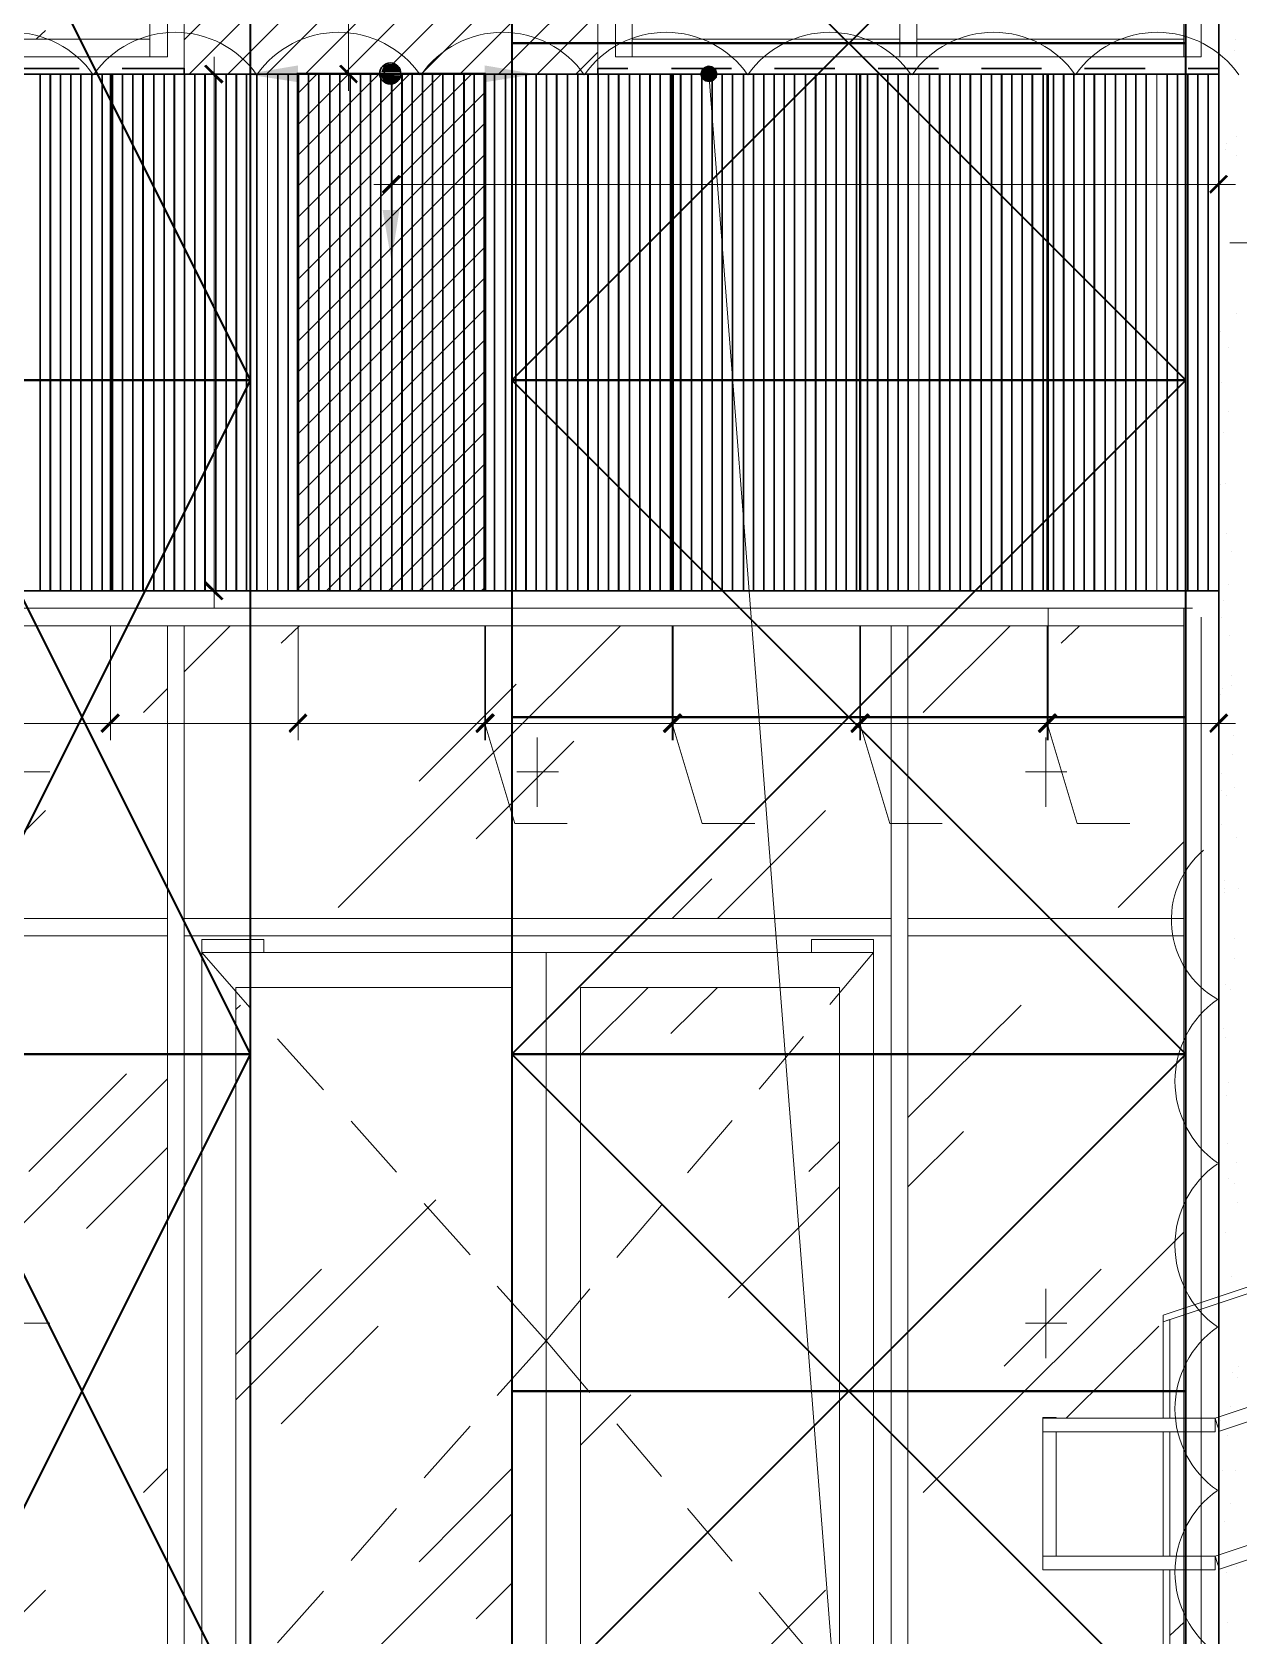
# Model space of a CAD drawing. Header units: millimetres. Extents: x -356862 to 418287, y 0 to 839748.
# Drawn here: x 375108 to 378689, y 769067 to 773826 of the extents above; entities that cross this region are included whole.
import ezdxf

# ---------------------------------------------------------------- set-up
doc = ezdxf.new("R2010")
doc.units = ezdxf.units.MM
doc.layers.add('PDF _Геометрия', color=7, linetype='Continuous', true_color=0xbababa)
doc.layers.add('PDF _Сплошная заливка', color=7, linetype='Continuous', true_color=0xf50000)

msp = doc.modelspace()

# ---------------------------------------------------------------- linework, layer by layer
at = {"color": 1, "lineweight": 35}
for points in [[(374755.3138, 772793.4438), (374755.3138, 774793.4438), (375755.3138, 774793.4438), (375755.3138, 772793.4438), (374755.3138, 772793.4438)], [(374755.3138, 774793.4438), (375755.3138, 772793.4438)], [(376531.1526, 772793.6076), (378531.1526, 774793.6076)], [(376531.1526, 774793.6076), (378531.1526, 772793.6076)], [(374755.3138, 770793.4438), (374755.3138, 772793.4438), (375755.3138, 772793.4438), (375755.3138, 770793.4438), (374755.3138, 770793.4438)], [(374755.3138, 772793.4438), (375755.3138, 770793.4438)], [(375755.3138, 772793.4438), (374755.3138, 770793.4438)], [(376531.1526, 770793.6076), (378531.1526, 772793.6076)], [(376531.1526, 772793.6076), (378531.1526, 770793.6076)], [(374755.3138, 768793.4438), (374755.3138, 770793.4438), (375755.3138, 770793.4438), (375755.3138, 768793.4438), (374755.3138, 768793.4438)], [(374755.3138, 770793.4438), (375755.3138, 768793.4438)], [(375755.3138, 770793.4438), (374755.3138, 768793.4438)], [(376531.1526, 768793.6076), (378531.1526, 770793.6076)], [(376531.1526, 770793.6076), (378531.1526, 768793.6076)]]:
    msp.add_lwpolyline(points, dxfattribs=at)
for points in [[(376531.1526, 773793.6076), (378531.1526, 773793.6076), (378531.1526, 774793.6076), (376531.1526, 774793.6076)], [(376531.1526, 772793.6076), (378531.1526, 772793.6076), (378531.1526, 773793.6076), (376531.1526, 773793.6076)], [(376531.1526, 771793.6076), (378531.1526, 771793.6076), (378531.1526, 772793.6076), (376531.1526, 772793.6076)], [(376531.1526, 770793.6076), (378531.1526, 770793.6076), (378531.1526, 771793.6076), (376531.1526, 771793.6076)], [(376531.1526, 769793.6076), (378531.1526, 769793.6076), (378531.1526, 770793.6076), (376531.1526, 770793.6076)], [(376531.1526, 768793.6076), (378531.1526, 768793.6076), (378531.1526, 769793.6076), (376531.1526, 769793.6076)]]:
    msp.add_lwpolyline(points, close=True, dxfattribs=at)
at = {"layer": 'PDF _Геометрия', "color": 171, "lineweight": 20, "true_color": 0x7f7fff}
msp.add_lwpolyline([(373718.8845, 773701.2181), (375559.0907, 773701.2181), (375559.0907, 776463.6924), (373718.8845, 776463.6924), (373718.8845, 777056.8882), (378555.3794, 777056.8882), (378555.3794, 776463.6924), (376786.6165, 776463.6924), (376786.6165, 773701.2181), (378555.3794, 773701.2181)], close=True, dxfattribs=at)
at = {"layer": 'PDF _Геометрия', "color": 7, "lineweight": 18}
for points in [[(376046.2041, 773651.4243), (376046.2041, 776515.6511)], [(375647.8536, 773753.1769), (375647.8536, 772116.4759)], [(375611.0495, 773701.2181), (375697.6474, 773701.2181)], [(375792.9051, 773701.2181), (376098.1629, 773701.2181)], [(378628.9876, 772371.9398), (378628.9876, 773426.2697)], [(376121.9773, 773374.3109), (378678.7814, 773374.3109)], [(375611.0495, 772168.4346), (375697.6474, 772168.4346)], [(378122.3897, 772064.5171), (378122.3897, 771724.6202), (378122.3897, 772116.4759)], [(377007.4412, 771841.5274), (377007.4412, 771724.6202), (377007.4412, 772064.5171)], [(378628.9876, 771893.4862), (378628.9876, 771724.6202)], [(375390.2247, 771774.414), (374732.0804, 771774.414)], [(375946.6165, 771774.414), (375288.4721, 771774.414)], [(375844.8639, 771774.414), (376500.8433, 771774.414)], [(376695.6886, 771477.8161), (376539.8123, 771477.8161), (376451.0495, 771774.414), (376399.0907, 771774.414)], [(376401.2556, 771774.414), (377057.235, 771774.414)], [(376451.0495, 771774.414), (376453.2144, 771774.414), (376451.0495, 771774.414)], [(376453.2144, 771774.414), (376503.0082, 771774.414)], [(377252.0804, 771477.8161), (377096.2041, 771477.8161), (377007.4412, 771774.414), (376955.4824, 771774.414)], [(376957.6474, 771774.414), (377613.6268, 771774.414)], [(377007.4412, 771774.414), (377009.6062, 771774.414), (377007.4412, 771774.414)], [(377009.6062, 771774.414), (377059.4, 771774.414)], [(377808.4721, 771477.8161), (377652.5959, 771477.8161), (377563.833, 771774.414), (377511.8742, 771774.414)], [(377514.0391, 771774.414), (378170.0185, 771774.414)], [(377563.833, 771774.414), (377565.9979, 771774.414), (377563.833, 771774.414)], [(377565.9979, 771774.414), (377615.7917, 771774.414)], [(378364.8639, 771477.8161), (378208.9876, 771477.8161), (378120.2247, 771774.414), (378068.266, 771774.414)], [(378070.4309, 771774.414), (378678.7814, 771774.414)], [(378120.2247, 771774.414), (378122.3897, 771774.414), (378120.2247, 771774.414)], [(378122.3897, 771774.414), (378172.1835, 771774.414)]]:
    msp.add_lwpolyline(points, dxfattribs=at)
at = {"layer": 'PDF _Геометрия', "color": 7, "lineweight": 5}
for points in [[(374638.9876, 776463.6924), (375559.0907, 776463.6924), (375559.0907, 773701.2181), (374753.7299, 773701.2181)], [(378628.9876, 773701.2181), (376786.6165, 773701.2181), (376786.6165, 776463.6924), (378628.9876, 776463.6924)], [(374753.7299, 772168.4346), (378628.9876, 772168.4346)], [(375753.9361, 770932.2491), (375611.0495, 771094.6202), (375611.0495, 768793.28), (375753.9361, 768955.6511)], [(375611.0495, 768793.28), (375611.0495, 771094.6202)], [(377475.0701, 768944.8264), (377604.967, 768793.28), (377604.967, 771094.6202), (377475.0701, 770940.9089)], [(377604.967, 771094.6202), (377604.967, 768793.28)], [(375836.2041, 770839.1563), (375972.5959, 770687.6099)], [(377397.1319, 770845.6511), (377265.0701, 770689.7748)], [(376054.8639, 770594.5171), (376189.0907, 770442.9707)], [(377184.967, 770596.6821), (377052.9051, 770440.8058)], [(376271.3587, 770349.8779), (376407.7505, 770198.3315)], [(376974.967, 770345.548), (376842.9051, 770189.6718)], [(376487.8536, 770105.2388), (376632.9051, 769942.8676), (376487.8536, 769780.4965)], [(376762.802, 770096.579), (376632.9051, 769942.8676), (376762.802, 769789.1563)], [(376407.7505, 769689.5687), (376271.3587, 769535.8573)], [(376842.9051, 769696.0635), (376974.967, 769540.1872)], [(376189.0907, 769444.9295), (376054.8639, 769291.2181)], [(377052.9051, 769444.9295), (377184.967, 769289.0532)], [(375972.5959, 769200.2903), (375836.2041, 769046.579)], [(377265.0701, 769195.9604), (377397.1319, 769040.0841)]]:
    msp.add_lwpolyline(points, dxfattribs=at)
at = {"layer": 'PDF _Геометрия', "color": 252, "lineweight": 5, "true_color": 0x989898}
for points in [[(375509.2969, 776463.6924), (375509.2969, 776387.9192), (375509.2969, 773753.1769), (375457.3381, 773753.1769), (375457.3381, 776387.9192)], [(376888.369, 776387.9192), (376888.369, 775082.4553), (376888.369, 773753.1769), (376888.369, 773805.1357), (377682.9051, 773805.1357), (377682.9051, 773753.1769), (376888.369, 773753.1769), (376838.5752, 773753.1769), (376838.5752, 775082.4553), (376838.5752, 776387.9192), (376838.5752, 776463.6924)], [(374753.7299, 773805.1357), (375457.3381, 773805.1357), (375457.3381, 773753.1769), (374753.7299, 773753.1769)], [(374753.7299, 772116.4759), (375533.1113, 772116.4759), (377682.9051, 772116.4759), (378525.0701, 772116.4759), (378525.0701, 772064.5171), (377682.9051, 772064.5171), (375533.1113, 772064.5171), (374753.7299, 772064.5171)], [(378551.0495, 772116.4759), (377682.9051, 772116.4759)], [(374753.7299, 768843.0738), (375509.2969, 768843.0738), (375509.2969, 768793.28), (375509.2969, 771170.3934), (375509.2969, 772064.5171), (375559.0907, 772064.5171), (375559.0907, 771170.3934), (375559.0907, 768793.28)], [(377656.9257, 768793.28), (377656.9257, 771170.3934), (377656.9257, 772064.5171), (377706.7196, 772064.5171), (377706.7196, 771170.3934), (377706.7196, 768793.28), (377706.7196, 768843.0738), (378464.4515, 768843.0738)], [(378483.9361, 768843.0738), (378525.0701, 768843.0738), (378525.0701, 768793.28), (378525.0701, 771170.3934), (378525.0701, 772090.4965)], [(378577.0288, 772090.4965), (378577.0288, 771170.3934), (378577.0288, 768793.28)], [(374753.7299, 771196.3728), (375509.2969, 771196.3728), (375509.2969, 771144.414), (374753.7299, 771144.414)]]:
    msp.add_lwpolyline(points, dxfattribs=at)
at = {"layer": 'PDF _Геометрия', "color": 150, "lineweight": 30, "true_color": 0x0080ff}
msp.add_lwpolyline([(379139.9154, 776468.0223), (379139.9154, 769098.5377), (379087.9567, 769098.5377), (379087.9567, 768944.8264), (378628.9876, 768944.8264), (378628.9876, 776463.6924)], close=True, dxfattribs=at)
at = {"layer": 'PDF _Геометрия', "color": 8, "lineweight": 25, "true_color": 0x767676}
msp.add_lwpolyline([(378628.9876, 776463.6924), (379139.9154, 776468.0223), (379139.9154, 769098.5377), (379087.9567, 769098.5377), (379087.9567, 768944.8264), (378628.9876, 768944.8264)], close=True, dxfattribs=at)
at = {"layer": 'PDF _Геометрия', "color": 7, "lineweight": 9}
msp.add_lwpolyline([(378628.9876, 768944.8264), (378628.9876, 776463.6924)], dxfattribs=at)
at = {"layer": 'PDF _Геометрия', "color": 252, "lineweight": 5, "true_color": 0x989898}
for points in [[(377682.9051, 775082.4553), (377682.9051, 776361.9398), (377732.6989, 776361.9398), (377732.6989, 775082.4553), (377732.6989, 773753.1769), (377682.9051, 773753.1769)], [(378577.0288, 775082.4553), (378577.0288, 773753.1769), (378525.0701, 773753.1769), (378525.0701, 775082.4553), (378525.0701, 776361.9398), (378577.0288, 776361.9398)], [(377732.6989, 773753.1769), (377732.6989, 773805.1357), (378525.0701, 773805.1357), (378525.0701, 773753.1769)], [(375559.0907, 771144.414), (375559.0907, 771196.3728), (377656.9257, 771196.3728), (377656.9257, 771144.414)], [(377706.7196, 771144.414), (377706.7196, 771196.3728), (378525.0701, 771196.3728), (378525.0701, 771144.414)]]:
    msp.add_lwpolyline(points, close=True, dxfattribs=at)
at = {"layer": 'PDF _Геометрия', "color": 171, "lineweight": 20, "true_color": 0x7f7fff}
for points in [[(375559.0907, 773802.9707), (376786.6165, 775030.4965)], [(375574.2453, 773701.2181), (376786.6165, 774915.7542)], [(375688.9876, 773701.2181), (376786.6165, 774801.012)], [(375803.7299, 773701.2181), (376786.6165, 774686.2697)], [(375918.4721, 773701.2181), (376786.6165, 774571.5274)], [(376033.2144, 773701.2181), (376786.6165, 774456.7852)], [(376147.9567, 773701.2181), (376786.6165, 774339.8779)], [(376262.6989, 773701.2181), (376786.6165, 774225.1357)], [(376377.4412, 773701.2181), (376786.6165, 774110.3934)], [(376492.1835, 773701.2181), (376786.6165, 773995.6511)], [(376606.9257, 773701.2181), (376786.6165, 773880.9089)], [(376721.668, 773701.2181), (376786.6165, 773766.1666)]]:
    msp.add_lwpolyline(points, dxfattribs=at)
at = {"layer": 'PDF _Геометрия', "lineweight": 5}
for points in [[(391471.4618, 774333.3831), (378464.4515, 769999.1563), (378464.4515, 770018.6408), (391471.4618, 774355.0326)], [(378618.1629, 769713.3831), (378624.6577, 769693.8986), (378631.1526, 769674.414), (391480.1216, 773956.6821), (391473.6268, 773976.1666), (391467.1319, 773995.6511)], [(378618.1629, 769304.2078), (378624.6577, 769284.7233), (378631.1526, 769265.2388), (391480.1216, 773547.5068), (391473.6268, 773566.9913), (391467.1319, 773586.4759)], [(378618.1629, 769713.3831), (378107.235, 769713.3831), (378107.235, 769672.2491), (378618.1629, 769672.2491)], [(378618.1629, 769304.2078), (378107.235, 769304.2078), (378107.235, 769263.0738), (378618.1629, 769263.0738)]]:
    msp.add_lwpolyline(points, close=True, dxfattribs=at)
at = {"layer": 'PDF _Геометрия', "color": 254, "lineweight": 5, "true_color": 0xdcdcdc}
for points in [[(375119.6062, 773805.1357), (375147.7505, 773831.1151)], [(375132.5959, 772168.4346), (375132.5959, 773701.2181)], [(375162.9051, 772168.4346), (375162.9051, 773701.2181)], [(375191.0495, 772168.4346), (375191.0495, 773701.2181)], [(375221.3587, 772168.4346), (375221.3587, 773701.2181)], [(375251.668, 772168.4346), (375251.668, 773701.2181)], [(375286.3072, 772168.4346), (375286.3072, 773701.2181)], [(375316.6165, 772168.4346), (375316.6165, 773701.2181)], [(375346.9257, 772168.4346), (375346.9257, 773701.2181)], [(375375.0701, 772168.4346), (375375.0701, 773701.2181)], [(375405.3794, 772168.4346), (375405.3794, 773701.2181)], [(375435.6886, 772168.4346), (375435.6886, 773701.2181)], [(375470.3278, 772168.4346), (375470.3278, 773701.2181)], [(375500.6371, 772168.4346), (375500.6371, 773701.2181)], [(375530.9464, 772168.4346), (375530.9464, 773701.2181)], [(375559.0907, 772168.4346), (375559.0907, 773701.2181)], [(375589.4, 772168.4346), (375589.4, 773701.2181)], [(375619.7093, 772168.4346), (375619.7093, 773701.2181)], [(375654.3484, 772168.4346), (375654.3484, 773701.2181)], [(375684.6577, 772168.4346), (375684.6577, 773701.2181)], [(375714.967, 772168.4346), (375714.967, 773701.2181)], [(375743.1113, 772168.4346), (375743.1113, 773701.2181)], [(375773.4206, 772168.4346), (375773.4206, 773701.2181)], [(375805.8948, 772168.4346), (375805.8948, 773701.2181)], [(375838.369, 772168.4346), (375838.369, 773701.2181)], [(375868.6783, 772168.4346), (375868.6783, 773701.2181)], [(375896.8227, 772168.4346), (375896.8227, 773701.2181)], [(375927.1319, 772168.4346), (375927.1319, 773701.2181)], [(375957.4412, 772168.4346), (375957.4412, 773701.2181)], [(375992.0804, 772168.4346), (375992.0804, 773701.2181)], [(376022.3897, 772168.4346), (376022.3897, 773701.2181)], [(376052.6989, 772168.4346), (376052.6989, 773701.2181)], [(376080.8433, 772168.4346), (376080.8433, 773701.2181)], [(376111.1526, 772168.4346), (376111.1526, 773701.2181)], [(376141.4618, 772168.4346), (376141.4618, 773701.2181)], [(376176.101, 772168.4346), (376176.101, 773701.2181)], [(376206.4103, 772168.4346), (376206.4103, 773701.2181)], [(376236.7196, 772168.4346), (376236.7196, 773701.2181)], [(376264.8639, 772168.4346), (376264.8639, 773701.2181)], [(376295.1732, 772168.4346), (376295.1732, 773701.2181)], [(376325.4824, 772168.4346), (376325.4824, 773701.2181)], [(376360.1216, 772168.4346), (376360.1216, 773701.2181)], [(376390.4309, 772168.4346), (376390.4309, 773701.2181)], [(376420.7402, 772168.4346), (376420.7402, 773701.2181)], [(376448.8845, 772168.4346), (376448.8845, 773701.2181)], [(376479.1938, 772168.4346), (376479.1938, 773701.2181)], [(376513.833, 772168.4346), (376513.833, 773701.2181)], [(376544.1422, 772168.4346), (376544.1422, 773701.2181)], [(376574.4515, 772168.4346), (376574.4515, 773701.2181)], [(376602.5959, 772168.4346), (376602.5959, 773701.2181)], [(376632.9051, 772168.4346), (376632.9051, 773701.2181)], [(376663.2144, 772168.4346), (376663.2144, 773701.2181)], [(376697.8536, 772168.4346), (376697.8536, 773701.2181)], [(376728.1629, 772168.4346), (376728.1629, 773701.2181)], [(376758.4721, 772168.4346), (376758.4721, 773701.2181)], [(376786.6165, 772168.4346), (376786.6165, 773701.2181)], [(376816.9257, 772168.4346), (376816.9257, 773701.2181)], [(376847.235, 772168.4346), (376847.235, 773701.2181)], [(376881.8742, 772168.4346), (376881.8742, 773701.2181)], [(376912.1835, 772168.4346), (376912.1835, 773701.2181)], [(376942.4928, 772168.4346), (376942.4928, 773701.2181)], [(376970.6371, 772168.4346), (376970.6371, 773701.2181)], [(377000.9464, 772168.4346), (377000.9464, 773701.2181)], [(377031.2556, 772168.4346), (377031.2556, 773701.2181)], [(377065.8948, 772168.4346), (377065.8948, 773701.2181)], [(377096.2041, 772168.4346), (377096.2041, 773701.2181)], [(377124.3484, 772168.4346), (377124.3484, 773701.2181)], [(377154.6577, 772168.4346), (377154.6577, 773701.2181)], [(377184.967, 772168.4346), (377184.967, 773701.2181)], [(377219.6062, 772168.4346), (377219.6062, 773701.2181)], [(377249.9154, 772168.4346), (377249.9154, 773701.2181)], [(377280.2247, 772168.4346), (377280.2247, 773701.2181)], [(377308.369, 772168.4346), (377308.369, 773701.2181)], [(377338.6783, 772168.4346), (377338.6783, 773701.2181)], [(377368.9876, 772168.4346), (377368.9876, 773701.2181)], [(377403.6268, 772168.4346), (377403.6268, 773701.2181)], [(377433.9361, 772168.4346), (377433.9361, 773701.2181)], [(377464.2453, 772168.4346), (377464.2453, 773701.2181)], [(377492.3897, 772168.4346), (377492.3897, 773701.2181)], [(377522.6989, 772168.4346), (377522.6989, 773701.2181)], [(377553.0082, 772168.4346), (377553.0082, 773701.2181)], [(377587.6474, 772168.4346), (377587.6474, 773701.2181)], [(377617.9567, 772168.4346), (377617.9567, 773701.2181)], [(377648.266, 772168.4346), (377648.266, 773701.2181)], [(377676.4103, 772168.4346), (377676.4103, 773701.2181)], [(377706.7196, 772168.4346), (377706.7196, 773701.2181)], [(377739.1938, 772168.4346), (377739.1938, 773701.2181)], [(377771.668, 772168.4346), (377771.668, 773701.2181)], [(377801.9773, 772168.4346), (377801.9773, 773701.2181)], [(377830.1216, 772168.4346), (377830.1216, 773701.2181)], [(377860.4309, 772168.4346), (377860.4309, 773701.2181)], [(377890.7402, 772168.4346), (377890.7402, 773701.2181)], [(377925.3794, 772168.4346), (377925.3794, 773701.2181)], [(377955.6886, 772168.4346), (377955.6886, 773701.2181)], [(377985.9979, 772168.4346), (377985.9979, 773701.2181)], [(378014.1422, 772168.4346), (378014.1422, 773701.2181)], [(378044.4515, 772168.4346), (378044.4515, 773701.2181)], [(378074.7608, 772168.4346), (378074.7608, 773701.2181)], [(378109.4, 772168.4346), (378109.4, 773701.2181)], [(378139.7093, 772168.4346), (378139.7093, 773701.2181)], [(378170.0185, 772168.4346), (378170.0185, 773701.2181)], [(378198.1629, 772168.4346), (378198.1629, 773701.2181)], [(378228.4721, 772168.4346), (378228.4721, 773701.2181)], [(378258.7814, 772168.4346), (378258.7814, 773701.2181)], [(378293.4206, 772168.4346), (378293.4206, 773701.2181)], [(378323.7299, 772168.4346), (378323.7299, 773701.2181)], [(378354.0391, 772168.4346), (378354.0391, 773701.2181)], [(378382.1835, 772168.4346), (378382.1835, 773701.2181)], [(378412.4928, 772168.4346), (378412.4928, 773701.2181)], [(378444.967, 772168.4346), (378444.967, 773701.2181)], [(378477.4412, 772168.4346), (378477.4412, 773701.2181)], [(378507.7505, 772168.4346), (378507.7505, 773701.2181)], [(378535.8948, 772168.4346), (378535.8948, 773701.2181)], [(378566.2041, 772168.4346), (378566.2041, 773701.2181)], [(378596.5134, 772168.4346), (378596.5134, 773701.2181)], [(375559.0907, 771928.1254), (375695.4824, 772064.5171)], [(375847.0288, 772012.5584), (375901.1526, 772064.5171)], [(376015.8948, 771228.847), (376853.7299, 772064.5171)], [(377752.1835, 771806.8882), (378009.8123, 772064.5171)], [(378161.3587, 772012.5584), (378215.4824, 772064.5171)], [(375437.8536, 771806.8882), (375509.2969, 771878.3315)], [(376256.2041, 771603.3831), (376544.1422, 771891.3212)], [(376606.9257, 771733.28), (376606.9257, 771527.6099)], [(378115.8948, 771733.28), (378115.8948, 771527.6099)], [(376425.0701, 771432.3522), (376715.1732, 771722.4553)], [(375160.7402, 771631.5274), (375037.3381, 771631.5274)], [(376669.7093, 771631.5274), (376546.3072, 771631.5274)], [(378178.6783, 771631.5274), (378055.2763, 771631.5274)], [(374827.3381, 771196.3728), (375147.7505, 771516.7852)], [(377141.668, 771196.3728), (377462.0804, 771516.7852)], [(378330.2247, 771228.847), (378525.0701, 771423.6924)], [(377007.4412, 771196.3728), (377124.3484, 771313.28)], [(376734.6577, 770791.5274), (376935.9979, 770990.7027)], [(377003.1113, 770854.3109), (377141.668, 770990.7027)], [(375712.802, 770925.7542), (375725.7917, 770938.7439)], [(377706.7196, 770605.3419), (378042.2866, 770938.7439)], [(375097.9567, 770445.1357), (375388.0598, 770735.2388)], [(374859.8123, 770070.5996), (375509.2969, 770720.0841)], [(377706.7196, 770399.6718), (377871.2556, 770564.2078)], [(375268.9876, 770276.2697), (375509.2969, 770516.579)], [(377412.2866, 770445.1357), (377503.2144, 770533.8986)], [(377174.1422, 770070.5996), (377503.2144, 770399.6718)], [(375712.802, 769767.5068), (376305.9979, 770360.7027)], [(377752.1835, 769492.5584), (378525.0701, 770265.445)], [(375712.802, 769901.7336), (375966.101, 770155.0326)], [(377992.4928, 769867.0944), (378280.4309, 770155.0326)], [(378115.8948, 770096.579), (378115.8948, 769890.9089)], [(375160.7402, 769994.8264), (375037.3381, 769994.8264)], [(375847.0288, 769696.0635), (376134.967, 769986.1666)], [(378178.6783, 769994.8264), (378055.2763, 769994.8264)], [(378176.5134, 769713.3831), (378451.4618, 769986.1666)], [(376734.6577, 769633.28), (376884.0391, 769782.6614)], [(375437.8536, 769492.5584), (375509.2969, 769564.0017)], [(376256.2041, 769286.8882), (376531.1526, 769564.0017)], [(376015.8948, 768914.5171), (376531.1526, 769429.7748)], [(374788.369, 768843.0738), (375147.7505, 769202.4553)], [(376425.0701, 769118.0223), (376531.1526, 769224.1047)], [(377154.6577, 768895.0326), (377462.0804, 769202.4553)], [(378483.9361, 769068.2285), (378525.0701, 769107.1975)]]:
    msp.add_lwpolyline(points, dxfattribs=at)
at = {"layer": 'PDF _Геометрия', "color": 24, "lineweight": 18, "true_color": 0xa12502}
for points in [[(378674.4515, 773772.6614), (378674.4515, 773772.6614)], [(378678.7814, 773802.9707), (378678.7814, 773802.9707)], [(378685.2763, 773701.2181), (378685.2763, 773701.2181)], [(378652.802, 773495.548), (378652.802, 773495.548)], [(378680.9464, 773517.1975), (378680.9464, 773517.1975)], [(378648.4721, 773478.2285), (378648.4721, 773478.2285)], [(378680.9464, 773458.7439), (378680.9464, 773458.7439)], [(378628.9876, 773088.5377), (378628.9876, 773088.5377)], [(378628.9876, 773088.5377), (378628.9876, 773088.5377)], [(378683.1113, 772991.1151), (378683.1113, 772991.1151)], [(378633.3175, 772939.1563), (378633.3175, 772939.1563)], [(378659.2969, 772891.5274), (378659.2969, 772891.5274)], [(378637.6474, 772787.6099), (378637.6474, 772787.6099)], [(378631.1526, 772714.0017), (378631.1526, 772714.0017)], [(378657.1319, 772698.847), (378657.1319, 772698.847)], [(378641.9773, 772638.2285), (378641.9773, 772638.2285)], [(378648.4721, 772486.6821), (378648.4721, 772486.6821)], [(378633.3175, 772484.5171), (378633.3175, 772484.5171)], [(378628.9876, 772406.579), (378628.9876, 772406.579)], [(378652.802, 772337.3006), (378652.802, 772337.3006)], [(378665.7917, 772285.3419), (378665.7917, 772285.3419)], [(378657.1319, 772187.9192), (378657.1319, 772187.9192)], [(378641.9773, 772138.1254), (378641.9773, 772138.1254)], [(378631.1526, 772079.6718), (378631.1526, 772079.6718)], [(378637.6474, 772090.4965), (378637.6474, 772090.4965)], [(378661.4618, 772036.3728), (378661.4618, 772036.3728)], [(378667.9567, 771917.3006), (378667.9567, 771917.3006)], [(378639.8123, 771878.3315), (378639.8123, 771878.3315)], [(378667.9567, 771886.9913), (378667.9567, 771886.9913)], [(378635.4824, 771861.012), (378635.4824, 771861.012)], [(378672.2866, 771737.6099), (378672.2866, 771737.6099)], [(378670.1216, 771681.3212), (378670.1216, 771681.3212)], [(378637.6474, 771625.0326), (378637.6474, 771625.0326)], [(378676.6165, 771586.0635), (378676.6165, 771586.0635)], [(378637.6474, 771575.2388), (378637.6474, 771575.2388)], [(378652.802, 771562.2491), (378652.802, 771562.2491)], [(378637.6474, 771475.6511), (378637.6474, 771475.6511)], [(378683.1113, 771436.6821), (378683.1113, 771436.6821)], [(378646.3072, 771308.9501), (378646.3072, 771308.9501)], [(378646.3072, 771285.1357), (378646.3072, 771285.1357)], [(378646.3072, 771274.3109), (378646.3072, 771274.3109)], [(378687.4412, 771285.1357), (378687.4412, 771285.1357)], [(378676.6165, 771135.7542), (378676.6165, 771135.7542)], [(378676.6165, 771077.3006), (378676.6165, 771077.3006)], [(378648.4721, 770999.3625), (378648.4721, 770999.3625)], [(378663.6268, 770986.3728), (378663.6268, 770986.3728)], [(378641.9773, 770869.4656), (378641.9773, 770869.4656)], [(378648.4721, 770843.4862), (378648.4721, 770843.4862)], [(378657.1319, 770709.2594), (378657.1319, 770709.2594)], [(378650.6371, 770670.2903), (378650.6371, 770670.2903)], [(378654.967, 770529.5687), (378654.967, 770529.5687)], [(378683.1113, 770471.1151), (378683.1113, 770471.1151)], [(378659.2969, 770423.4862), (378659.2969, 770423.4862)], [(378674.4515, 770410.4965), (378674.4515, 770410.4965)], [(378685.2763, 770354.2078), (378685.2763, 770354.2078)], [(378648.4721, 770265.445), (378648.4721, 770265.445)], [(378667.9567, 770133.3831), (378667.9567, 770133.3831)], [(378657.1319, 770064.1047), (378657.1319, 770064.1047)], [(378657.1319, 770061.9398), (378657.1319, 770061.9398)], [(378631.1526, 769858.4346), (378631.1526, 769858.4346)], [(378670.1216, 769847.6099), (378670.1216, 769847.6099)], [(378685.2763, 769834.6202), (378685.2763, 769834.6202)], [(378687.4412, 769867.0944), (378687.4412, 769867.0944)], [(378631.1526, 769767.5068), (378631.1526, 769767.5068)], [(378663.6268, 769748.0223), (378663.6268, 769748.0223)], [(378635.4824, 769706.8882), (378635.4824, 769706.8882)], [(378654.967, 769661.4243), (378654.967, 769661.4243)], [(378639.8123, 769557.5068), (378639.8123, 769557.5068)], [(378678.7814, 769557.5068), (378678.7814, 769557.5068)], [(378663.6268, 769460.0841), (378663.6268, 769460.0841)], [(378646.3072, 769405.9604), (378646.3072, 769405.9604)], [(378650.6371, 769256.579), (378650.6371, 769256.579)], [(378665.7917, 769280.3934), (378665.7917, 769280.3934)], [(378680.9464, 769271.7336), (378680.9464, 769271.7336)], [(378654.967, 769107.1975), (378654.967, 769107.1975)]]:
    msp.add_lwpolyline(points, dxfattribs=at)
at = {"layer": 'PDF _Геометрия', "color": 150, "lineweight": 30, "true_color": 0x0080ff}
for points in [[(374710.4309, 772168.4346), (378628.9876, 772168.4346), (378628.9876, 773701.2181), (374710.4309, 773701.2181)], [(375340.4309, 772168.4346), (375340.4309, 773701.2181)], [(375896.8227, 772168.4346), (375896.8227, 773701.2181)], [(376451.0495, 772168.4346), (376451.0495, 773701.2181)], [(376453.2144, 772168.4346), (376453.2144, 773701.2181)], [(377007.4412, 772168.4346), (377007.4412, 773701.2181)], [(377009.6062, 772168.4346), (377009.6062, 773701.2181)], [(377563.833, 772168.4346), (377563.833, 773701.2181)], [(377565.9979, 772168.4346), (377565.9979, 773701.2181)], [(378120.2247, 772168.4346), (378120.2247, 773701.2181)], [(378122.3897, 772168.4346), (378122.3897, 773701.2181)]]:
    msp.add_lwpolyline(points, dxfattribs=at)
at = {"layer": 'PDF _Геометрия', "color": 1, "lineweight": 30}
for points in [[(375247.3381, 773718.5377), (375067.6474, 773718.5377)], [(375067.6474, 773701.2181), (375247.3381, 773701.2181)], [(375375.0701, 773701.2181), (375559.0907, 773701.2181), (375559.0907, 773718.5377), (375375.0701, 773718.5377)], [(376875.3794, 773718.5377), (376786.6165, 773718.5377), (376786.6165, 773701.2181), (376875.3794, 773701.2181)], [(377182.802, 773718.5377), (377005.2763, 773718.5377)], [(377005.2763, 773701.2181), (377182.802, 773701.2181)], [(377490.2247, 773718.5377), (377310.534, 773718.5377)], [(377310.534, 773701.2181), (377490.2247, 773701.2181)], [(377797.6474, 773718.5377), (377617.9567, 773718.5377)], [(377617.9567, 773701.2181), (377797.6474, 773701.2181)], [(378102.9051, 773718.5377), (377925.3794, 773718.5377)], [(377925.3794, 773701.2181), (378102.9051, 773701.2181)], [(378410.3278, 773718.5377), (378230.6371, 773718.5377)], [(378230.6371, 773701.2181), (378410.3278, 773701.2181)], [(378538.0598, 773701.2181), (378628.9876, 773701.2181), (378628.9876, 773718.5377), (378538.0598, 773718.5377)]]:
    msp.add_lwpolyline(points, dxfattribs=at)
at = {"layer": 'PDF _Геометрия', "color": 254, "lineweight": 5, "true_color": 0xdcdcdc}
for points in [[(375130.4309, 773701.2181), (375130.4309, 772168.4346)], [(375160.7402, 773701.2181), (375160.7402, 772168.4346)], [(375193.2144, 773701.2181), (375193.2144, 772168.4346)], [(375223.5237, 773701.2181), (375223.5237, 772168.4346)], [(375253.833, 773701.2181), (375253.833, 772168.4346)], [(375284.1422, 773701.2181), (375284.1422, 772168.4346)], [(375314.4515, 773701.2181), (375314.4515, 772168.4346)], [(375344.7608, 773701.2181), (375344.7608, 772168.4346)], [(375377.235, 773701.2181), (375377.235, 772168.4346)], [(375407.5443, 773701.2181), (375407.5443, 772168.4346)], [(375437.8536, 773701.2181), (375437.8536, 772168.4346)], [(375468.1629, 773701.2181), (375468.1629, 772168.4346)], [(375498.4721, 773701.2181), (375498.4721, 772168.4346)], [(375528.7814, 773701.2181), (375528.7814, 772168.4346)], [(375561.2556, 773701.2181), (375561.2556, 772168.4346)], [(375591.5649, 773701.2181), (375591.5649, 772168.4346)], [(375621.8742, 773701.2181), (375621.8742, 772168.4346)], [(375652.1835, 773701.2181), (375652.1835, 772168.4346)], [(375682.4928, 773701.2181), (375682.4928, 772168.4346)], [(375712.802, 773701.2181), (375712.802, 772168.4346)], [(375745.2763, 773701.2181), (375745.2763, 772168.4346)], [(375775.5855, 773701.2181), (375775.5855, 772168.4346)], [(375805.8948, 773701.2181), (375805.8948, 772168.4346)], [(375836.2041, 773701.2181), (375836.2041, 772168.4346)], [(375866.5134, 773701.2181), (375866.5134, 772168.4346)], [(375898.9876, 773701.2181), (375898.9876, 772168.4346)], [(375929.2969, 773701.2181), (375929.2969, 772168.4346)], [(375959.6062, 773701.2181), (375959.6062, 772168.4346)], [(375989.9154, 773701.2181), (375989.9154, 772168.4346)], [(376020.2247, 773701.2181), (376020.2247, 772168.4346)], [(376050.534, 773701.2181), (376050.534, 772168.4346)], [(376083.0082, 773701.2181), (376083.0082, 772168.4346)], [(376113.3175, 773701.2181), (376113.3175, 772168.4346)], [(376143.6268, 773701.2181), (376143.6268, 772168.4346)], [(376173.9361, 773701.2181), (376173.9361, 772168.4346)], [(376204.2453, 773701.2181), (376204.2453, 772168.4346)], [(376234.5546, 773701.2181), (376234.5546, 772168.4346)], [(376267.0288, 773701.2181), (376267.0288, 772168.4346)], [(376297.3381, 773701.2181), (376297.3381, 772168.4346)], [(376327.6474, 773701.2181), (376327.6474, 772168.4346)], [(376357.9567, 773701.2181), (376357.9567, 772168.4346)], [(376388.266, 773701.2181), (376388.266, 772168.4346)], [(376418.5752, 773701.2181), (376418.5752, 772168.4346)], [(376451.0495, 773701.2181), (376451.0495, 772168.4346)], [(376481.3587, 773701.2181), (376481.3587, 772168.4346)], [(376511.668, 773701.2181), (376511.668, 772168.4346)], [(376541.9773, 773701.2181), (376541.9773, 772168.4346)], [(376572.2866, 773701.2181), (376572.2866, 772168.4346)], [(376604.7608, 773701.2181), (376604.7608, 772168.4346)], [(376635.0701, 773701.2181), (376635.0701, 772168.4346)], [(376665.3794, 773701.2181), (376665.3794, 772168.4346)], [(376695.6886, 773701.2181), (376695.6886, 772168.4346)], [(376725.9979, 773701.2181), (376725.9979, 772168.4346)], [(376756.3072, 773701.2181), (376756.3072, 772168.4346)], [(376788.7814, 773701.2181), (376788.7814, 772168.4346)], [(376819.0907, 773701.2181), (376819.0907, 772168.4346)], [(376849.4, 773701.2181), (376849.4, 772168.4346)], [(376879.7093, 773701.2181), (376879.7093, 772168.4346)], [(376910.0185, 773701.2181), (376910.0185, 772168.4346)], [(376940.3278, 773701.2181), (376940.3278, 772168.4346)], [(376972.802, 773701.2181), (376972.802, 772168.4346)], [(377003.1113, 773701.2181), (377003.1113, 772168.4346)], [(377033.4206, 773701.2181), (377033.4206, 772168.4346)], [(377063.7299, 773701.2181), (377063.7299, 772168.4346)], [(377094.0391, 773701.2181), (377094.0391, 772168.4346)], [(377126.5134, 773701.2181), (377126.5134, 772168.4346)], [(377156.8227, 773701.2181), (377156.8227, 772168.4346)], [(377187.1319, 773701.2181), (377187.1319, 772168.4346)], [(377217.4412, 773701.2181), (377217.4412, 772168.4346)], [(377247.7505, 773701.2181), (377247.7505, 772168.4346)], [(377278.0598, 773701.2181), (377278.0598, 772168.4346)], [(377310.534, 773701.2181), (377310.534, 772168.4346)], [(377340.8433, 773701.2181), (377340.8433, 772168.4346)], [(377371.1526, 773701.2181), (377371.1526, 772168.4346)], [(377401.4618, 773701.2181), (377401.4618, 772168.4346)], [(377431.7711, 773701.2181), (377431.7711, 772168.4346)], [(377462.0804, 773701.2181), (377462.0804, 772168.4346)], [(377494.5546, 773701.2181), (377494.5546, 772168.4346)], [(377524.8639, 773701.2181), (377524.8639, 772168.4346)], [(377555.1732, 773701.2181), (377555.1732, 772168.4346)], [(377585.4824, 773701.2181), (377585.4824, 772168.4346)], [(377615.7917, 773701.2181), (377615.7917, 772168.4346)], [(377646.101, 773701.2181), (377646.101, 772168.4346)], [(377678.5752, 773701.2181), (377678.5752, 772168.4346)], [(377708.8845, 773701.2181), (377708.8845, 772168.4346)], [(377739.1938, 773701.2181), (377739.1938, 772168.4346)], [(377769.5031, 773701.2181), (377769.5031, 772168.4346)], [(377799.8123, 773701.2181), (377799.8123, 772168.4346)], [(377832.2866, 773701.2181), (377832.2866, 772168.4346)], [(377862.5959, 773701.2181), (377862.5959, 772168.4346)], [(377892.9051, 773701.2181), (377892.9051, 772168.4346)], [(377923.2144, 773701.2181), (377923.2144, 772168.4346)], [(377953.5237, 773701.2181), (377953.5237, 772168.4346)], [(377983.833, 773701.2181), (377983.833, 772168.4346)], [(378016.3072, 773701.2181), (378016.3072, 772168.4346)], [(378046.6165, 773701.2181), (378046.6165, 772168.4346)], [(378076.9257, 773701.2181), (378076.9257, 772168.4346)], [(378107.235, 773701.2181), (378107.235, 772168.4346)], [(378137.5443, 773701.2181), (378137.5443, 772168.4346)], [(378167.8536, 773701.2181), (378167.8536, 772168.4346)], [(378200.3278, 773701.2181), (378200.3278, 772168.4346)], [(378230.6371, 773701.2181), (378230.6371, 772168.4346)], [(378260.9464, 773701.2181), (378260.9464, 772168.4346)], [(378291.2556, 773701.2181), (378291.2556, 772168.4346)], [(378321.5649, 773701.2181), (378321.5649, 772168.4346)], [(378351.8742, 773701.2181), (378351.8742, 772168.4346)], [(378384.3484, 773701.2181), (378384.3484, 772168.4346)], [(378414.6577, 773701.2181), (378414.6577, 772168.4346)], [(378444.967, 773701.2181), (378444.967, 772168.4346)], [(378475.2763, 773701.2181), (378475.2763, 772168.4346)], [(378505.5855, 773701.2181), (378505.5855, 772168.4346)], [(378538.0598, 773701.2181), (378538.0598, 772168.4346)], [(378568.369, 773701.2181), (378568.369, 772168.4346)], [(378598.6783, 773701.2181), (378598.6783, 772168.4346)]]:
    msp.add_lwpolyline(points, close=True, dxfattribs=at)
at = {"layer": 'PDF _Геометрия', "color": 1, "lineweight": 0, "true_color": 0xf50000}
msp.add_lwpolyline([(376449.967, 772168.4346, 6.4948, 6.4948, 0), (376449.967, 773702.3006, 6.4948, 6.4948, 0), (375895.7402, 773702.3006, 6.4948, 6.4948, 0), (375895.7402, 772168.4346, 4.3299, 4.3299, 0)], format="xyseb", close=True, dxfattribs=at)
at = {"layer": 'PDF _Геометрия', "color": 1, "lineweight": 9, "true_color": 0xf50000}
for points in [[(375896.8227, 773644.9295), (375953.1113, 773701.2181)], [(375896.8227, 773551.8367), (376046.2041, 773701.2181)], [(375896.8227, 773460.9089), (376137.1319, 773701.2181)], [(375896.8227, 773369.981), (376228.0598, 773701.2181)], [(375896.8227, 773276.8882), (376321.1526, 773701.2181)], [(375896.8227, 773185.9604), (376412.0804, 773701.2181)], [(375896.8227, 773092.8676), (376451.0495, 773647.0944)], [(375896.8227, 773001.9398), (376451.0495, 773556.1666)], [(375896.8227, 772908.847), (376451.0495, 773463.0738)], [(375896.8227, 772817.9192), (376451.0495, 773372.146)], [(375896.8227, 772726.9913), (376451.0495, 773281.2181)], [(375896.8227, 772633.8986), (376451.0495, 773188.1254)], [(375896.8227, 772542.9707), (376451.0495, 773097.1975)], [(375896.8227, 772449.8779), (376451.0495, 773004.1047)], [(375896.8227, 772358.9501), (376451.0495, 772913.1769)], [(375896.8227, 772265.8573), (376451.0495, 772820.0841)], [(375896.8227, 772174.9295), (376451.0495, 772729.1563)], [(375981.2556, 772168.4346), (376451.0495, 772638.2285)], [(376072.1835, 772168.4346), (376451.0495, 772545.1357)], [(376165.2763, 772168.4346), (376451.0495, 772454.2078)], [(376256.2041, 772168.4346), (376451.0495, 772361.1151)], [(376347.1319, 772168.4346), (376451.0495, 772270.1872)], [(376440.2247, 772168.4346), (376451.0495, 772177.0944)]]:
    msp.add_lwpolyline(points, dxfattribs=at)
at = {"layer": 'PDF _Геометрия', "color": 251, "lineweight": 20, "true_color": 0x545454}
msp.add_lwpolyline([(377117.8536, 773677.4037), (377120.0185, 773651.4243), (377633.1113, 767063.4862), (377728.369, 767063.4862), (382079.9154, 767063.4862)], dxfattribs=at)
at = {"layer": 'PDF _Геометрия', "color": 7, "lineweight": 18}
for points in [[(376173.9361, 773324.5171), (376173.9361, 773268.2285)], [(375340.4309, 771724.6202), (375340.4309, 772064.5171)], [(375896.8227, 771724.6202), (375896.8227, 772064.5171)], [(376451.0495, 771724.6202), (376451.0495, 772064.5171)], [(376453.2144, 771724.6202), (376453.2144, 772064.5171)], [(377009.6062, 771724.6202), (377009.6062, 772064.5171)], [(377563.833, 771724.6202), (377563.833, 772064.5171)], [(377565.9979, 771724.6202), (377565.9979, 772064.5171)], [(378120.2247, 771724.6202), (378120.2247, 772064.5171)]]:
    msp.add_lwpolyline(points, close=True, dxfattribs=at)
at = {"layer": 'PDF _Геометрия', "color": 112, "lineweight": 5, "true_color": 0x00b85c}
msp.add_lwpolyline([(379029.5031, 773088.5377), (379029.5031, 773201.1151), (378661.4618, 773201.1151)], dxfattribs=at)
at = {"layer": 'PDF _Геометрия', "color": 7, "lineweight": 9}
for points in [[(375795.0701, 771133.5893), (375611.0495, 771133.5893), (375611.0495, 771094.6202), (375795.0701, 771094.6202)], [(377604.967, 771133.5893), (377420.9464, 771133.5893), (377420.9464, 771094.6202), (377604.967, 771094.6202)]]:
    msp.add_lwpolyline(points, close=True, dxfattribs=at)
at = {"layer": 'PDF _Геометрия', "color": 7, "lineweight": 5}
for points in [[(377420.9464, 771094.6202), (376632.9051, 771094.6202), (376632.9051, 768793.28), (376632.9051, 771094.6202), (375795.0701, 771094.6202)], [(375712.802, 768895.0326), (375712.802, 770990.7027), (376531.1526, 770990.7027), (376531.1526, 768895.0326)], [(377503.2144, 768895.0326), (376734.6577, 768895.0326), (376734.6577, 770990.7027), (377503.2144, 770990.7027)]]:
    msp.add_lwpolyline(points, close=True, dxfattribs=at)
at = {"layer": 'PDF _Геометрия', "lineweight": 5}
for points in [[(378464.4515, 769713.3831), (378464.4515, 769999.1563), (378483.9361, 770005.6511), (378483.9361, 769713.3831)], [(378107.235, 769713.3831), (378107.235, 769715.548), (378146.2041, 769715.548), (378146.2041, 769713.3831)], [(378107.235, 769304.2078), (378107.235, 769672.2491)], [(378146.2041, 769672.2491), (378146.2041, 769304.2078)], [(378464.4515, 769672.2491), (378464.4515, 769304.2078)], [(378483.9361, 769672.2491), (378483.9361, 769304.2078)], [(378483.9361, 769263.0738), (378483.9361, 768801.9398), (378464.4515, 768801.9398), (378464.4515, 769263.0738)]]:
    msp.add_lwpolyline(points, dxfattribs=at)
at = {"layer": 'PDF _Геометрия', "color": 1, "lineweight": 30, "true_color": 0xfa0000}
msp.add_circle((376170.693, 773703.2554), 31.3917, dxfattribs=at)
at = {"layer": 'PDF _Геометрия', "color": 1, "lineweight": 20}
for centre, radius, start, end in [((375047.0385, 773530.0529), 295.5154, 35.0024359, 144.9975641), ((375532.0068, 773530.0529), 295.5154, 35.0024359, 144.9975641), ((376016.9751, 773530.0529), 295.5154, 35.0024359, 144.9975641), ((376504.1083, 773530.0529), 295.5154, 35.0024359, 144.9975641), ((376989.0766, 773530.0529), 295.5154, 35.0024359, 144.9975641), ((377474.0449, 773530.0529), 295.5154, 35.0024359, 144.9975641), ((377961.1781, 773530.0529), 295.5154, 35.0024359, 144.9975641), ((378446.1464, 773530.0529), 295.5154, 35.0024359, 144.9975641), ((378760.0755, 771191.8118), 271.7006, 130.4625897, 240.4632387), ((378794.7173, 770713.3382), 295.5154, 125.0024359, 234.997564), ((378794.7173, 770226.205), 295.5154, 125.002436, 234.997564), ((378794.7173, 769741.2389), 295.5154, 125.0024359, 234.997564), ((378794.7173, 769256.2684), 295.5154, 125.0024359, 234.9975641)]:
    msp.add_arc(centre, radius, start, end, dxfattribs=at)
at = {"layer": 'PDF _Сплошная заливка', "color": 7, "transparency": 33554559}
for points in [[(375675.9979, 773679.5687), (375617.5443, 773725.0326), (375624.0391, 773729.3625)], [(375669.5031, 773673.0738), (375675.9979, 773679.5687), (375617.5443, 773725.0326)], [(376024.5546, 773729.3625), (376018.0598, 773725.0326), (376074.3484, 773679.5687)], [(376018.0598, 773725.0326), (376074.3484, 773679.5687), (376070.0185, 773673.0738)], [(376145.7917, 773352.6614), (376150.1216, 773346.1666), (376195.5855, 773402.4553)], [(376195.5855, 773402.4553), (376150.1216, 773346.1666), (376145.7917, 773352.6614)], [(376150.1216, 773346.1666), (376195.5855, 773402.4553), (376202.0804, 773398.1254)], [(376202.0804, 773398.1254), (376195.5855, 773402.4553), (376150.1216, 773346.1666)], [(378600.8433, 773352.6614), (378605.1732, 773346.1666), (378650.6371, 773402.4553)], [(378605.1732, 773346.1666), (378650.6371, 773402.4553), (378657.1319, 773398.1254)], [(375624.0391, 772196.579), (375617.5443, 772190.0841), (375675.9979, 772144.6202)], [(375617.5443, 772190.0841), (375675.9979, 772144.6202), (375669.5031, 772140.2903)], [(375362.0804, 771804.7233), (375316.6165, 771746.2697), (375310.1216, 771752.7645)], [(375310.1216, 771752.7645), (375316.6165, 771746.2697), (375362.0804, 771804.7233)], [(375368.5752, 771798.2285), (375362.0804, 771804.7233), (375316.6165, 771746.2697)], [(375316.6165, 771746.2697), (375362.0804, 771804.7233), (375368.5752, 771798.2285)], [(375918.4721, 771804.7233), (375873.0082, 771746.2697), (375868.6783, 771752.7645)], [(375868.6783, 771752.7645), (375873.0082, 771746.2697), (375918.4721, 771804.7233)], [(375924.967, 771798.2285), (375918.4721, 771804.7233), (375873.0082, 771746.2697)], [(375873.0082, 771746.2697), (375918.4721, 771804.7233), (375924.967, 771798.2285)], [(376422.9051, 771752.7645), (376427.235, 771746.2697), (376472.6989, 771804.7233)], [(376422.9051, 771752.7645), (376427.235, 771746.2697), (376472.6989, 771804.7233)], [(376474.8639, 771804.7233), (376429.4, 771746.2697), (376425.0701, 771752.7645)], [(376474.8639, 771804.7233), (376429.4, 771746.2697), (376425.0701, 771752.7645)], [(376427.235, 771746.2697), (376472.6989, 771804.7233), (376479.1938, 771798.2285)], [(376427.235, 771746.2697), (376472.6989, 771804.7233), (376479.1938, 771798.2285)], [(376481.3587, 771798.2285), (376474.8639, 771804.7233), (376429.4, 771746.2697)], [(376481.3587, 771798.2285), (376474.8639, 771804.7233), (376429.4, 771746.2697)], [(376979.2969, 771752.7645), (376983.6268, 771746.2697), (377029.0907, 771804.7233)], [(376979.2969, 771752.7645), (376983.6268, 771746.2697), (377029.0907, 771804.7233)], [(377031.2556, 771804.7233), (376985.7917, 771746.2697), (376981.4618, 771752.7645)], [(377031.2556, 771804.7233), (376985.7917, 771746.2697), (376981.4618, 771752.7645)], [(376983.6268, 771746.2697), (377029.0907, 771804.7233), (377035.5855, 771798.2285)], [(376983.6268, 771746.2697), (377029.0907, 771804.7233), (377035.5855, 771798.2285)], [(377037.7505, 771798.2285), (377031.2556, 771804.7233), (376985.7917, 771746.2697)], [(377037.7505, 771798.2285), (377031.2556, 771804.7233), (376985.7917, 771746.2697)], [(377535.6886, 771752.7645), (377540.0185, 771746.2697), (377585.4824, 771804.7233)], [(377535.6886, 771752.7645), (377540.0185, 771746.2697), (377585.4824, 771804.7233)], [(377587.6474, 771804.7233), (377542.1835, 771746.2697), (377537.8536, 771752.7645)], [(377587.6474, 771804.7233), (377542.1835, 771746.2697), (377537.8536, 771752.7645)], [(377540.0185, 771746.2697), (377585.4824, 771804.7233), (377591.9773, 771798.2285)], [(377540.0185, 771746.2697), (377585.4824, 771804.7233), (377591.9773, 771798.2285)], [(377594.1422, 771798.2285), (377587.6474, 771804.7233), (377542.1835, 771746.2697)], [(377594.1422, 771798.2285), (377587.6474, 771804.7233), (377542.1835, 771746.2697)], [(378092.0804, 771752.7645), (378096.4103, 771746.2697), (378141.8742, 771804.7233)], [(378092.0804, 771752.7645), (378096.4103, 771746.2697), (378141.8742, 771804.7233)], [(378144.0391, 771804.7233), (378098.5752, 771746.2697), (378094.2453, 771752.7645)], [(378144.0391, 771804.7233), (378098.5752, 771746.2697), (378094.2453, 771752.7645)], [(378096.4103, 771746.2697), (378141.8742, 771804.7233), (378148.369, 771798.2285)], [(378096.4103, 771746.2697), (378141.8742, 771804.7233), (378148.369, 771798.2285)], [(378150.534, 771798.2285), (378144.0391, 771804.7233), (378098.5752, 771746.2697)], [(378150.534, 771798.2285), (378144.0391, 771804.7233), (378098.5752, 771746.2697)], [(378600.8433, 771752.7645), (378605.1732, 771746.2697), (378650.6371, 771804.7233)], [(378605.1732, 771746.2697), (378650.6371, 771804.7233), (378657.1319, 771798.2285)]]:
    msp.add_solid(points, dxfattribs=at)
at = {"layer": 'PDF _Сплошная заливка', "color": 1, "true_color": 0xfa0000, "transparency": 33554559}
for points in [[(375896.8227, 773727.1975), (375743.1113, 773701.2181), (375896.8227, 773677.4037)], [(376154.4515, 773727.1975), (376195.5855, 773722.8676), (376150.1216, 773722.8676)], [(376158.7814, 773729.3625), (376191.2556, 773727.1975), (376154.4515, 773727.1975)], [(376191.2556, 773727.1975), (376154.4515, 773727.1975), (376195.5855, 773722.8676)], [(376165.2763, 773731.5274), (376186.9257, 773729.3625), (376158.7814, 773729.3625)], [(376186.9257, 773729.3625), (376158.7814, 773729.3625), (376191.2556, 773727.1975)], [(376169.6062, 773731.5274), (376180.4309, 773731.5274), (376165.2763, 773731.5274)], [(376180.4309, 773731.5274), (376165.2763, 773731.5274), (376186.9257, 773729.3625)], [(376176.101, 773731.5274), (376169.6062, 773731.5274), (376180.4309, 773731.5274)], [(376451.0495, 773727.1975), (376602.5959, 773701.2181), (376451.0495, 773677.4037)], [(376048.369, 773705.548), (376048.369, 773699.0532), (376173.9361, 773705.548)], [(376048.369, 773699.0532), (376173.9361, 773705.548), (376173.9361, 773699.0532)], [(376145.7917, 773712.0429), (376202.0804, 773707.713), (376143.6268, 773707.713)], [(376202.0804, 773707.713), (376143.6268, 773707.713), (376204.2453, 773701.2181)], [(376143.6268, 773707.713), (376204.2453, 773701.2181), (376143.6268, 773701.2181)], [(376204.2453, 773701.2181), (376143.6268, 773701.2181), (376202.0804, 773696.8882)], [(376143.6268, 773701.2181), (376202.0804, 773696.8882), (376143.6268, 773696.8882)], [(376202.0804, 773696.8882), (376143.6268, 773696.8882), (376202.0804, 773690.3934)], [(376143.6268, 773696.8882), (376202.0804, 773690.3934), (376145.7917, 773690.3934)], [(376147.9567, 773718.5377), (376202.0804, 773712.0429), (376145.7917, 773712.0429)], [(376202.0804, 773712.0429), (376145.7917, 773712.0429), (376202.0804, 773707.713)], [(376202.0804, 773690.3934), (376145.7917, 773690.3934), (376199.9154, 773686.0635)], [(376145.7917, 773690.3934), (376199.9154, 773686.0635), (376147.9567, 773686.0635)], [(376150.1216, 773722.8676), (376199.9154, 773718.5377), (376147.9567, 773718.5377)], [(376199.9154, 773718.5377), (376147.9567, 773718.5377), (376202.0804, 773712.0429)], [(376199.9154, 773686.0635), (376147.9567, 773686.0635), (376195.5855, 773681.7336)], [(376147.9567, 773686.0635), (376195.5855, 773681.7336), (376150.1216, 773681.7336)], [(376195.5855, 773722.8676), (376150.1216, 773722.8676), (376199.9154, 773718.5377)], [(376195.5855, 773681.7336), (376150.1216, 773681.7336), (376191.2556, 773677.4037)], [(376150.1216, 773681.7336), (376191.2556, 773677.4037), (376154.4515, 773677.4037)], [(376191.2556, 773677.4037), (376154.4515, 773677.4037), (376186.9257, 773675.2388)], [(376154.4515, 773677.4037), (376186.9257, 773675.2388), (376158.7814, 773675.2388)], [(376169.6062, 773242.2491), (376176.101, 773242.2491), (376169.6062, 773701.2181)], [(376176.101, 773242.2491), (376169.6062, 773701.2181), (376176.101, 773701.2181)], [(376297.3381, 773699.0532), (376297.3381, 773705.548), (376173.9361, 773699.0532)], [(376297.3381, 773705.548), (376173.9361, 773699.0532), (376173.9361, 773705.548)], [(376186.9257, 773675.2388), (376158.7814, 773675.2388), (376180.4309, 773673.0738)], [(376158.7814, 773675.2388), (376180.4309, 773673.0738), (376165.2763, 773673.0738)], [(376180.4309, 773673.0738), (376165.2763, 773673.0738), (376176.101, 773670.9089)], [(376165.2763, 773673.0738), (376176.101, 773670.9089), (376169.6062, 773670.9089)], [(376147.9567, 773298.5377), (376173.9361, 773146.9913), (376197.7505, 773298.5377)]]:
    msp.add_solid(points, dxfattribs=at)
at = {"layer": 'PDF _Сплошная заливка', "color": 251, "true_color": 0x545454, "transparency": 33554559}
for points in [[(377113.5237, 773727.1975), (377102.6989, 773722.8676), (377115.6886, 773701.2181)], [(377115.6886, 773701.2181), (377126.5134, 773725.0326), (377113.5237, 773727.1975)], [(377137.3381, 773716.3728), (377115.6886, 773701.2181), (377126.5134, 773725.0326)], [(377115.6886, 773701.2181), (377094.0391, 773714.2078), (377089.7093, 773701.2181)], [(377089.7093, 773701.2181), (377094.0391, 773688.2285), (377115.6886, 773701.2181)], [(377102.6989, 773722.8676), (377115.6886, 773701.2181), (377094.0391, 773714.2078)], [(377094.0391, 773688.2285), (377115.6886, 773701.2181), (377104.8639, 773679.5687)], [(377115.6886, 773701.2181), (377104.8639, 773679.5687), (377117.8536, 773677.4037)], [(377141.668, 773703.3831), (377137.3381, 773716.3728), (377115.6886, 773701.2181)], [(377115.6886, 773701.2181), (377139.5031, 773690.3934), (377141.668, 773703.3831)], [(377117.8536, 773677.4037), (377130.8433, 773681.7336), (377115.6886, 773701.2181)], [(377130.8433, 773681.7336), (377115.6886, 773701.2181), (377139.5031, 773690.3934)]]:
    msp.add_solid(points, dxfattribs=at)

doc.saveas('drawing.dxf')
